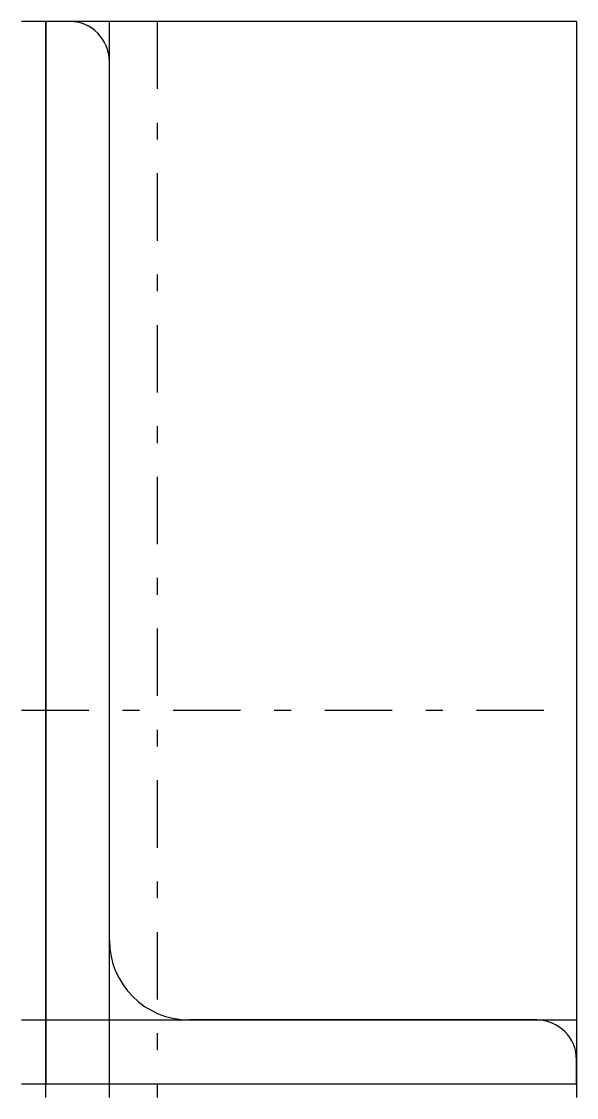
# Model space of a CAD drawing. Extents: x -5 to 100, y -3 to 200.
import ezdxf

# ---------------------------------------------------------------- set-up
doc = ezdxf.new("R2010")
doc.units = 0
doc.linetypes.add('CENTER', pattern=[28.575, 12.7, -6.35, 3.175, -6.35])
doc.layers.get('0').update_dxf_attribs({"linetype": 'CONTINUOUS'})

msp = doc.modelspace()

# ---------------------------------------------------------------- linework, layer by layer
at = {"linetype": 'CONTINUOUS'}
for p, q in [((100, 200), (-4.56, 200)), ((0, -2.6), (0, 200)), ((4.5, 200), (0, 200)), ((0, 200), (0, 0)), ((12, -2.6), (12, 200)), ((100, 200), (100, -2.6)), ((12, 27), (12, 192.5)), ((-4.56, 12), (100, 12)), ((92.5, 12), (27, 12)), ((100, 0), (100, 4.5)), ((-4.56, 0), (100, 0)), ((0, 0), (100, 0))]:
    msp.add_line(p, q, dxfattribs=at)
at = {"linetype": 'CENTER'}
for p, q in [((21, 200), (21, -2.6)), ((-4.56, 70.3), (100, 70.3))]:
    msp.add_line(p, q, dxfattribs=at)
at = {"linetype": 'CONTINUOUS'}
for centre, radius, start, end in [((4.5, 192.5), 7.5, 0, 90), ((27, 27), 15, 180, 270), ((92.5, 4.5), 7.5, 360, 90)]:
    msp.add_arc(centre, radius, start, end, dxfattribs=at)

doc.saveas('drawing.dxf')
